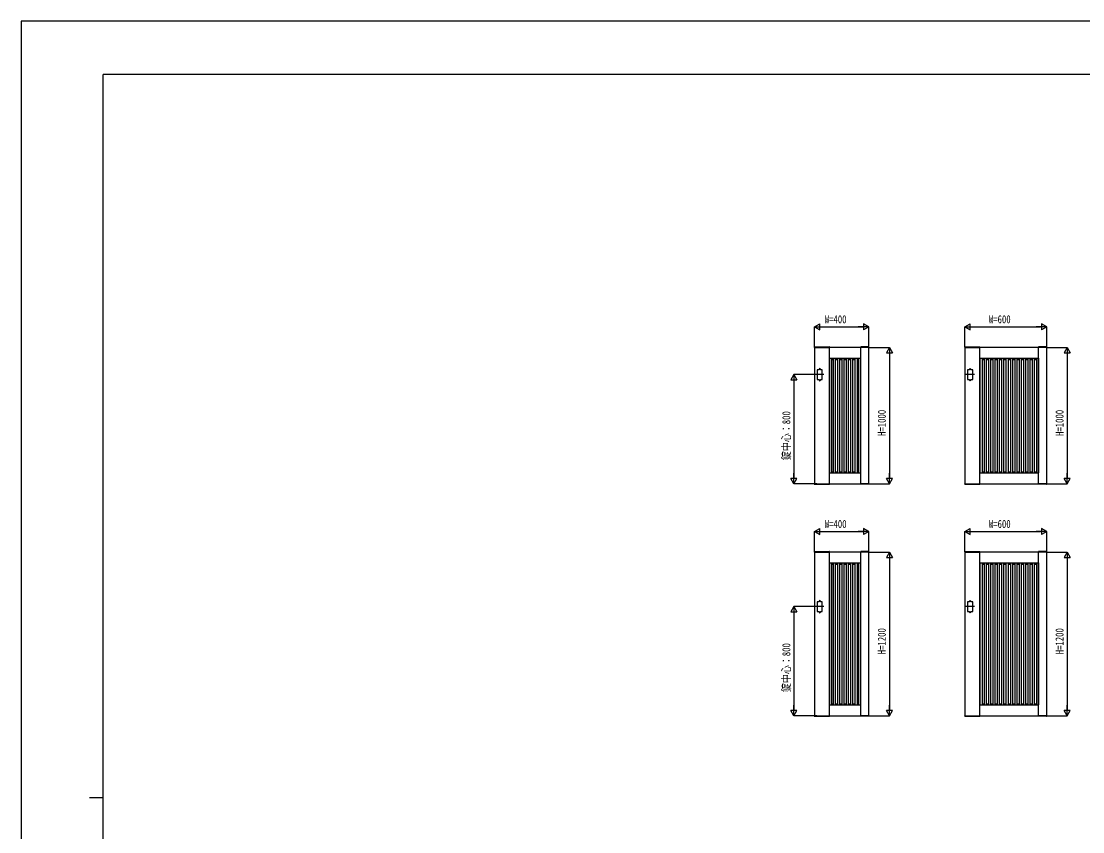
# Model space of a CAD drawing. Units: millimetres, scale not verified. Extents: x -8410 to 8410, y -5940 to 5940.
# Drawn here: x -8410 to -629, y 0 to 5940 of the extents above; entities that cross this region are included whole.
import ezdxf
from ezdxf.enums import TextEntityAlignment as Align

# ---------------------------------------------------------------- set-up
doc = ezdxf.new("R2010")
doc.units = ezdxf.units.MM
doc.header["$LTSCALE"] = 30
for name, color, linetype in [('0-2_YKK_11', 7, 'Continuous'), ('0-3_YKK_A1', 4, 'Continuous'), ('0-4_YKK_D', 6, 'Continuous'), ('0-5_YKK_ZWAK', 7, 'Continuous')]:
    doc.layers.add(name, color=color, linetype=linetype)
doc.styles.add('ＭＳ ゴシック', font='')
doc.styles.get('ＭＳ ゴシック').set_extended_font_data('MS Gothic')

msp = doc.modelspace()

# ---------------------------------------------------------------- linework, layer by layer
at = {"layer": '0-2_YKK_11'}
for p, q in [((-2486.16, 2550), (-2486.16, 3550)), ((-2256.16, 2550), (-2256.16, 3550)), ((-1383.2, 2550), (-1383.2, 3550)), ((-953.2, 2550), (-953.2, 3550)), ((-2486.16, 3470), (-2256.16, 3470)), ((-1383.2, 3470), (-953.2, 3470)), ((-2486.16, 2630), (-2256.16, 2630)), ((-1383.2, 2630), (-953.2, 2630)), ((-2486.16, 850), (-2486.16, 2050)), ((-2256.16, 850), (-2256.16, 2050)), ((-1383.2, 850), (-1383.2, 2050)), ((-953.2, 850), (-953.2, 2050)), ((-2486.16, 1970), (-2256.16, 1970)), ((-1383.2, 1970), (-953.2, 1970)), ((-2486.16, 930), (-2256.16, 930)), ((-1383.2, 930), (-953.2, 930))]:
    msp.add_line(p, q, dxfattribs=at)
for points in [[(-2596.16, 3550), (-2596.16, 2550), (-2196.16, 2550), (-2196.16, 3550)], [(-1493.2, 3550), (-1493.2, 2550), (-893.2, 2550), (-893.2, 3550)], [(-2596.16, 2050), (-2596.16, 850), (-2196.16, 850), (-2196.16, 2050)], [(-1493.2, 2050), (-1493.2, 850), (-893.2, 850), (-893.2, 2050)]]:
    msp.add_lwpolyline(points, close=True, dxfattribs=at)
at = {"layer": '0-3_YKK_A1'}
for p, q in [((-2596.53, 3552.55), (-2596.66, 3550)), ((-2596.66, 3550), (-2485.66, 3550)), ((-2595.53, 3553.5), (-2486.79, 3553.5)), ((-2485.8, 3552.55), (-2485.66, 3550)), ((-2256.53, 3552.55), (-2256.66, 3550)), ((-2195.66, 3550), (-2256.66, 3550)), ((-2196.79, 3553.5), (-2255.53, 3553.5)), ((-2195.8, 3552.55), (-2195.66, 3550)), ((-1493.57, 3552.55), (-1493.7, 3550)), ((-1493.7, 3550), (-1382.7, 3550)), ((-1492.57, 3553.5), (-1383.83, 3553.5)), ((-1382.83, 3552.55), (-1382.7, 3550)), ((-953.57, 3552.55), (-953.7, 3550)), ((-892.7, 3550), (-953.7, 3550)), ((-893.83, 3553.5), (-952.57, 3553.5)), ((-892.83, 3552.55), (-892.7, 3550)), ((-2486.16, 3460.9), (-2485.36, 3460.9)), ((-2485.36, 3470), (-2485.36, 2630)), ((-2470.36, 3470), (-2470.36, 2630)), ((-2470.36, 3460.9), (-2458.66, 3460.9)), ((-2458.66, 3470), (-2458.66, 2630)), ((-2443.66, 3470), (-2443.66, 2630)), ((-2443.66, 3460.9), (-2426.66, 3460.9)), ((-2426.66, 3470), (-2426.66, 2630)), ((-2411.66, 3470), (-2411.66, 2630)), ((-2411.66, 3460.9), (-2394.66, 3460.9)), ((-2394.66, 3470), (-2394.66, 2630)), ((-2379.66, 3470), (-2379.66, 2630)), ((-2379.66, 3460.9), (-2362.66, 3460.9)), ((-2362.66, 3470), (-2362.66, 2630)), ((-2347.66, 3470), (-2347.66, 2630)), ((-2347.66, 3460.9), (-2330.66, 3460.9)), ((-2330.66, 3470), (-2330.66, 2630)), ((-2315.66, 3470), (-2315.66, 2630)), ((-2315.66, 3460.9), (-2298.66, 3460.9)), ((-2298.66, 3470), (-2298.66, 2630)), ((-2283.66, 3470), (-2283.66, 2630)), ((-2283.66, 3460.9), (-2271.96, 3460.9)), ((-2271.96, 3470), (-2271.96, 2630)), ((-2256.96, 3470), (-2256.96, 2630)), ((-2256.96, 3460.9), (-2256.16, 3460.9)), ((-1383.2, 3460.9), (-1382.4, 3460.9)), ((-1382.4, 3470), (-1382.4, 2630)), ((-1367.4, 3470), (-1367.4, 2630)), ((-1367.4, 3460.9), (-1351.7, 3460.9)), ((-1351.7, 3470), (-1351.7, 2630)), ((-1336.7, 3470), (-1336.7, 2630)), ((-1336.7, 3460.9), (-1319.7, 3460.9)), ((-1319.7, 3470), (-1319.7, 2630)), ((-1304.7, 3470), (-1304.7, 2630)), ((-1304.7, 3460.9), (-1287.7, 3460.9)), ((-1287.7, 3470), (-1287.7, 2630)), ((-1272.7, 3470), (-1272.7, 2630)), ((-1272.7, 3460.9), (-1255.7, 3460.9)), ((-1255.7, 3470), (-1255.7, 2630)), ((-1240.7, 3470), (-1240.7, 2630)), ((-1240.7, 3460.9), (-1223.7, 3460.9)), ((-1223.7, 3470), (-1223.7, 2630)), ((-1208.7, 3470), (-1208.7, 2630)), ((-1208.7, 3460.9), (-1191.7, 3460.9)), ((-1191.7, 3470), (-1191.7, 2630)), ((-1176.7, 3470), (-1176.7, 2630)), ((-1176.7, 3460.9), (-1159.7, 3460.9)), ((-1159.7, 3470), (-1159.7, 2630)), ((-1144.7, 3470), (-1144.7, 2630)), ((-1144.7, 3460.9), (-1127.7, 3460.9)), ((-1127.7, 3470), (-1127.7, 2630)), ((-1112.7, 3470), (-1112.7, 2630)), ((-1112.7, 3460.9), (-1095.7, 3460.9)), ((-1095.7, 3470), (-1095.7, 2630)), ((-1080.7, 3470), (-1080.7, 2630)), ((-1080.7, 3460.9), (-1063.7, 3460.9)), ((-1063.7, 3470), (-1063.7, 2630)), ((-1048.7, 3470), (-1048.7, 2630)), ((-1048.7, 3460.9), (-1031.7, 3460.9)), ((-1031.7, 3470), (-1031.7, 2630)), ((-1016.7, 3470), (-1016.7, 2630)), ((-1016.7, 3460.9), (-999.7, 3460.9)), ((-999.7, 3470), (-999.7, 2630)), ((-984.7, 3470), (-984.7, 2630)), ((-984.7, 3460.9), (-969, 3460.9)), ((-969, 3470), (-969, 2630)), ((-954, 3470), (-954, 2630)), ((-954, 3460.9), (-953.2, 3460.9)), ((-2525.66, 3350), (-2588.66, 3350)), ((-2562.16, 3385), (-2562.16, 3390)), ((-2552.16, 3385), (-2552.16, 3390)), ((-1422.7, 3350), (-1485.7, 3350)), ((-1459.2, 3385), (-1459.2, 3390)), ((-1449.2, 3385), (-1449.2, 3390)), ((-2562.16, 3315), (-2562.16, 3310)), ((-2552.16, 3315), (-2552.16, 3310)), ((-1459.2, 3315), (-1459.2, 3310)), ((-1449.2, 3315), (-1449.2, 3310)), ((-2486.16, 2638.5), (-2485.36, 2638.5)), ((-2470.36, 2638.5), (-2458.66, 2638.5)), ((-2443.66, 2638.5), (-2426.66, 2638.5)), ((-2411.66, 2638.5), (-2394.66, 2638.5)), ((-2379.66, 2638.5), (-2362.66, 2638.5)), ((-2347.66, 2638.5), (-2330.66, 2638.5)), ((-2315.66, 2638.5), (-2298.66, 2638.5)), ((-2283.66, 2638.5), (-2271.96, 2638.5)), ((-2256.96, 2638.5), (-2256.16, 2638.5)), ((-1383.2, 2638.5), (-1382.4, 2638.5)), ((-1367.4, 2638.5), (-1351.7, 2638.5)), ((-1336.7, 2638.5), (-1319.7, 2638.5)), ((-1304.7, 2638.5), (-1287.7, 2638.5)), ((-1272.7, 2638.5), (-1255.7, 2638.5)), ((-1240.7, 2638.5), (-1223.7, 2638.5)), ((-1208.7, 2638.5), (-1191.7, 2638.5)), ((-1176.7, 2638.5), (-1159.7, 2638.5)), ((-1144.7, 2638.5), (-1127.7, 2638.5)), ((-1112.7, 2638.5), (-1095.7, 2638.5)), ((-1080.7, 2638.5), (-1063.7, 2638.5)), ((-1048.7, 2638.5), (-1031.7, 2638.5)), ((-1016.7, 2638.5), (-999.7, 2638.5)), ((-984.7, 2638.5), (-969, 2638.5)), ((-954, 2638.5), (-953.2, 2638.5)), ((-2596.66, 2550), (-2485.66, 2550)), ((-2596.53, 2547.45), (-2596.66, 2550)), ((-2595.53, 2546.5), (-2486.79, 2546.5)), ((-2485.8, 2547.45), (-2485.66, 2550)), ((-2195.66, 2550), (-2256.66, 2550)), ((-2256.53, 2547.45), (-2256.66, 2550)), ((-2196.79, 2546.5), (-2255.53, 2546.5)), ((-2195.8, 2547.45), (-2195.66, 2550)), ((-1493.7, 2550), (-1382.7, 2550)), ((-1493.57, 2547.45), (-1493.7, 2550)), ((-1492.57, 2546.5), (-1383.83, 2546.5)), ((-1382.83, 2547.45), (-1382.7, 2550)), ((-892.7, 2550), (-953.7, 2550)), ((-953.57, 2547.45), (-953.7, 2550)), ((-893.83, 2546.5), (-952.57, 2546.5)), ((-892.83, 2547.45), (-892.7, 2550)), ((-2596.53, 2052.55), (-2596.66, 2050)), ((-2596.66, 2050), (-2485.66, 2050)), ((-2595.53, 2053.5), (-2486.79, 2053.5)), ((-2485.8, 2052.55), (-2485.66, 2050)), ((-2256.53, 2052.55), (-2256.66, 2050)), ((-2195.66, 2050), (-2256.66, 2050)), ((-2196.79, 2053.5), (-2255.53, 2053.5)), ((-2195.8, 2052.55), (-2195.66, 2050)), ((-1493.57, 2052.55), (-1493.7, 2050)), ((-1493.7, 2050), (-1382.7, 2050)), ((-1492.57, 2053.5), (-1383.83, 2053.5)), ((-1382.83, 2052.55), (-1382.7, 2050)), ((-953.57, 2052.55), (-953.7, 2050)), ((-892.7, 2050), (-953.7, 2050)), ((-893.83, 2053.5), (-952.57, 2053.5)), ((-892.83, 2052.55), (-892.7, 2050)), ((-2486.16, 1960.9), (-2485.36, 1960.9)), ((-2485.36, 1970), (-2485.36, 930)), ((-2470.36, 1970), (-2470.36, 930)), ((-2470.36, 1960.9), (-2458.66, 1960.9)), ((-2458.66, 1970), (-2458.66, 930)), ((-2443.66, 1970), (-2443.66, 930)), ((-2443.66, 1960.9), (-2426.66, 1960.9)), ((-2426.66, 1970), (-2426.66, 930)), ((-2411.66, 1970), (-2411.66, 930)), ((-2411.66, 1960.9), (-2394.66, 1960.9)), ((-2394.66, 1970), (-2394.66, 930)), ((-2379.66, 1970), (-2379.66, 930)), ((-2379.66, 1960.9), (-2362.66, 1960.9)), ((-2362.66, 1970), (-2362.66, 930)), ((-2347.66, 1970), (-2347.66, 930)), ((-2347.66, 1960.9), (-2330.66, 1960.9)), ((-2330.66, 1970), (-2330.66, 930)), ((-2315.66, 1970), (-2315.66, 930)), ((-2315.66, 1960.9), (-2298.66, 1960.9)), ((-2298.66, 1970), (-2298.66, 930)), ((-2283.66, 1970), (-2283.66, 930)), ((-2283.66, 1960.9), (-2271.96, 1960.9)), ((-2271.96, 1970), (-2271.96, 930)), ((-2256.96, 1970), (-2256.96, 930)), ((-2256.96, 1960.9), (-2256.16, 1960.9)), ((-1383.2, 1960.9), (-1382.4, 1960.9)), ((-1382.4, 1970), (-1382.4, 930)), ((-1367.4, 1970), (-1367.4, 930)), ((-1367.4, 1960.9), (-1351.7, 1960.9)), ((-1351.7, 1970), (-1351.7, 930)), ((-1336.7, 1970), (-1336.7, 930)), ((-1336.7, 1960.9), (-1319.7, 1960.9)), ((-1319.7, 1970), (-1319.7, 930)), ((-1304.7, 1970), (-1304.7, 930)), ((-1304.7, 1960.9), (-1287.7, 1960.9)), ((-1287.7, 1970), (-1287.7, 930)), ((-1272.7, 1970), (-1272.7, 930)), ((-1272.7, 1960.9), (-1255.7, 1960.9)), ((-1255.7, 1970), (-1255.7, 930)), ((-1240.7, 1970), (-1240.7, 930)), ((-1240.7, 1960.9), (-1223.7, 1960.9)), ((-1223.7, 1970), (-1223.7, 930)), ((-1208.7, 1970), (-1208.7, 930)), ((-1208.7, 1960.9), (-1191.7, 1960.9)), ((-1191.7, 1970), (-1191.7, 930)), ((-1176.7, 1970), (-1176.7, 930)), ((-1176.7, 1960.9), (-1159.7, 1960.9)), ((-1159.7, 1970), (-1159.7, 930)), ((-1144.7, 1970), (-1144.7, 930)), ((-1144.7, 1960.9), (-1127.7, 1960.9)), ((-1127.7, 1970), (-1127.7, 930)), ((-1112.7, 1970), (-1112.7, 930)), ((-1112.7, 1960.9), (-1095.7, 1960.9)), ((-1095.7, 1970), (-1095.7, 930)), ((-1080.7, 1970), (-1080.7, 930)), ((-1080.7, 1960.9), (-1063.7, 1960.9)), ((-1063.7, 1970), (-1063.7, 930)), ((-1048.7, 1970), (-1048.7, 930)), ((-1048.7, 1960.9), (-1031.7, 1960.9)), ((-1031.7, 1970), (-1031.7, 930)), ((-1016.7, 1970), (-1016.7, 930)), ((-1016.7, 1960.9), (-999.7, 1960.9)), ((-999.7, 1970), (-999.7, 930)), ((-984.7, 1970), (-984.7, 930)), ((-984.7, 1960.9), (-969, 1960.9)), ((-969, 1970), (-969, 930)), ((-954, 1970), (-954, 930)), ((-954, 1960.9), (-953.2, 1960.9)), ((-2525.66, 1650), (-2588.66, 1650)), ((-2562.16, 1685), (-2562.16, 1690)), ((-2552.16, 1685), (-2552.16, 1690)), ((-1422.7, 1650), (-1485.7, 1650)), ((-1459.2, 1685), (-1459.2, 1690)), ((-1449.2, 1685), (-1449.2, 1690)), ((-2562.16, 1615), (-2562.16, 1610)), ((-2552.16, 1615), (-2552.16, 1610)), ((-1459.2, 1615), (-1459.2, 1610)), ((-1449.2, 1615), (-1449.2, 1610)), ((-2486.16, 938.5), (-2485.36, 938.5)), ((-2470.36, 938.5), (-2458.66, 938.5)), ((-2443.66, 938.5), (-2426.66, 938.5)), ((-2411.66, 938.5), (-2394.66, 938.5)), ((-2379.66, 938.5), (-2362.66, 938.5)), ((-2347.66, 938.5), (-2330.66, 938.5)), ((-2315.66, 938.5), (-2298.66, 938.5)), ((-2283.66, 938.5), (-2271.96, 938.5)), ((-2256.96, 938.5), (-2256.16, 938.5)), ((-1383.2, 938.5), (-1382.4, 938.5)), ((-1367.4, 938.5), (-1351.7, 938.5)), ((-1336.7, 938.5), (-1319.7, 938.5)), ((-1304.7, 938.5), (-1287.7, 938.5)), ((-1272.7, 938.5), (-1255.7, 938.5)), ((-1240.7, 938.5), (-1223.7, 938.5)), ((-1208.7, 938.5), (-1191.7, 938.5)), ((-1176.7, 938.5), (-1159.7, 938.5)), ((-1144.7, 938.5), (-1127.7, 938.5)), ((-1112.7, 938.5), (-1095.7, 938.5)), ((-1080.7, 938.5), (-1063.7, 938.5)), ((-1048.7, 938.5), (-1031.7, 938.5)), ((-1016.7, 938.5), (-999.7, 938.5)), ((-984.7, 938.5), (-969, 938.5)), ((-954, 938.5), (-953.2, 938.5)), ((-2596.66, 850), (-2485.66, 850)), ((-2596.53, 847.45), (-2596.66, 850)), ((-2595.53, 846.5), (-2486.79, 846.5)), ((-2485.8, 847.45), (-2485.66, 850)), ((-2195.66, 850), (-2256.66, 850)), ((-2256.53, 847.45), (-2256.66, 850)), ((-2196.79, 846.5), (-2255.53, 846.5)), ((-2195.8, 847.45), (-2195.66, 850)), ((-1493.7, 850), (-1382.7, 850)), ((-1493.57, 847.45), (-1493.7, 850)), ((-1492.57, 846.5), (-1383.83, 846.5)), ((-1382.83, 847.45), (-1382.7, 850)), ((-892.7, 850), (-953.7, 850)), ((-953.57, 847.45), (-953.7, 850)), ((-893.83, 846.5), (-952.57, 846.5)), ((-892.83, 847.45), (-892.7, 850))]:
    msp.add_line(p, q, dxfattribs=at)
for points in [[(-2562.16, 3385), (-2576.16, 3385), (-2576.16, 3315), (-2562.16, 3315)], [(-2552.16, 3315), (-2538.16, 3315), (-2538.16, 3385), (-2552.16, 3385)], [(-1459.2, 3385), (-1473.2, 3385), (-1473.2, 3315), (-1459.2, 3315)], [(-1449.2, 3315), (-1435.2, 3315), (-1435.2, 3385), (-1449.2, 3385)], [(-2562.16, 1685), (-2576.16, 1685), (-2576.16, 1615), (-2562.16, 1615)], [(-2552.16, 1615), (-2538.16, 1615), (-2538.16, 1685), (-2552.16, 1685)], [(-1459.2, 1685), (-1473.2, 1685), (-1473.2, 1615), (-1459.2, 1615)], [(-1449.2, 1615), (-1435.2, 1615), (-1435.2, 1685), (-1449.2, 1685)]]:
    msp.add_lwpolyline(points, dxfattribs=at)
for centre, radius, start, end in [((-2595.53, 3552.5), 1, 90, 177), ((-2486.79, 3552.5), 1, 3, 90), ((-2255.53, 3552.5), 1, 90, 177), ((-2196.79, 3552.5), 1, 3, 90), ((-1492.57, 3552.5), 1, 90, 177), ((-1383.83, 3552.5), 1, 3, 90), ((-952.57, 3552.5), 1, 90, 177), ((-893.83, 3552.5), 1, 3, 90), ((-2557.16, 3390), 5, 0, 180), ((-1454.2, 3390), 5, 0, 180), ((-2557.16, 3310), 5, 180, 0), ((-1454.2, 3310), 5, 180, 0), ((-2595.53, 2547.5), 1, 183, 270), ((-2486.79, 2547.5), 1, 270, 357), ((-2255.53, 2547.5), 1, 183, 270), ((-2196.79, 2547.5), 1, 270, 357), ((-1492.57, 2547.5), 1, 183, 270), ((-1383.83, 2547.5), 1, 270, 357), ((-952.57, 2547.5), 1, 183, 270), ((-893.83, 2547.5), 1, 270, 357), ((-2595.53, 2052.5), 1, 90, 177), ((-2486.79, 2052.5), 1, 3, 90), ((-2255.53, 2052.5), 1, 90, 177), ((-2196.79, 2052.5), 1, 3, 90), ((-1492.57, 2052.5), 1, 90, 177), ((-1383.83, 2052.5), 1, 3, 90), ((-952.57, 2052.5), 1, 90, 177), ((-893.83, 2052.5), 1, 3, 90), ((-2557.16, 1690), 5, 0, 180), ((-1454.2, 1690), 5, 0, 180), ((-2557.16, 1610), 5, 180, 0), ((-1454.2, 1610), 5, 180, 0), ((-2595.53, 847.5), 1, 183, 270), ((-2486.79, 847.5), 1, 270, 357), ((-2255.53, 847.5), 1, 183, 270), ((-2196.79, 847.5), 1, 270, 357), ((-1492.57, 847.5), 1, 183, 270), ((-1383.83, 847.5), 1, 270, 357), ((-952.57, 847.5), 1, 183, 270), ((-893.83, 847.5), 1, 270, 357)]:
    msp.add_arc(centre, radius, start, end, dxfattribs=at)
at = {"layer": '0-4_YKK_D'}
for p, q in [((-2596.16, 3700), (-2557.19, 3722.5)), ((-2596.16, 3552), (-2596.16, 3701)), ((-2596.16, 3700), (-2557.19, 3677.5)), ((-2596.16, 3700), (-2518.22, 3700)), ((-2557.19, 3677.5), (-2557.19, 3722.5)), ((-2551.16, 3700), (-2241.16, 3700)), ((-2196.16, 3700), (-2274.1, 3700)), ((-2196.16, 3700), (-2235.13, 3722.5)), ((-2235.13, 3722.5), (-2235.13, 3677.5)), ((-2196.16, 3700), (-2235.13, 3677.5)), ((-2196.16, 3552), (-2196.16, 3701)), ((-1493.2, 3700), (-1454.23, 3722.5)), ((-1493.2, 3552), (-1493.2, 3701)), ((-1493.2, 3700), (-1454.23, 3677.5)), ((-1493.2, 3700), (-1415.26, 3700)), ((-1454.23, 3677.5), (-1454.23, 3722.5)), ((-1448.2, 3700), (-938.2, 3700)), ((-893.2, 3700), (-971.14, 3700)), ((-893.2, 3700), (-932.17, 3722.5)), ((-932.17, 3722.5), (-932.17, 3677.5)), ((-893.2, 3700), (-932.17, 3677.5)), ((-893.2, 3552), (-893.2, 3701)), ((-2194.16, 3550), (-2045.16, 3550)), ((-2046.16, 3550), (-2068.66, 3511.03)), ((-2068.66, 3511.03), (-2023.66, 3511.03)), ((-2046.16, 3550), (-2023.66, 3511.03)), ((-2046.16, 3550), (-2046.16, 3472.06)), ((-2046.16, 3505), (-2046.16, 2595)), ((-891.2, 3550), (-742.2, 3550)), ((-743.2, 3550), (-765.7, 3511.03)), ((-765.7, 3511.03), (-720.7, 3511.03)), ((-743.2, 3550), (-720.7, 3511.03)), ((-743.2, 3550), (-743.2, 3472.06)), ((-743.2, 3505), (-743.2, 2595)), ((-2746.16, 3350), (-2768.66, 3311.03)), ((-2578.16, 3350), (-2747.16, 3350)), ((-2746.16, 3350), (-2723.66, 3311.03)), ((-2746.16, 3350), (-2746.16, 3272.06)), ((-2768.66, 3311.03), (-2723.66, 3311.03)), ((-2746.16, 3305), (-2746.16, 2595)), ((-2746.16, 2550), (-2768.66, 2588.97)), ((-2723.66, 2588.97), (-2768.66, 2588.97)), ((-2746.16, 2550), (-2746.16, 2627.94)), ((-2746.16, 2550), (-2723.66, 2588.97)), ((-2046.16, 2550), (-2068.66, 2588.97)), ((-2023.66, 2588.97), (-2068.66, 2588.97)), ((-2046.16, 2550), (-2046.16, 2627.94)), ((-2046.16, 2550), (-2023.66, 2588.97)), ((-743.2, 2550), (-765.7, 2588.97)), ((-720.7, 2588.97), (-765.7, 2588.97)), ((-743.2, 2550), (-743.2, 2627.94)), ((-743.2, 2550), (-720.7, 2588.97)), ((-2578.16, 2550), (-2747.16, 2550)), ((-2194.16, 2550), (-2045.16, 2550)), ((-891.2, 2550), (-742.2, 2550)), ((-2596.16, 2200), (-2557.19, 2222.5)), ((-2596.16, 2052), (-2596.16, 2201)), ((-2596.16, 2200), (-2557.19, 2177.5)), ((-2596.16, 2200), (-2518.22, 2200)), ((-2557.19, 2177.5), (-2557.19, 2222.5)), ((-2551.16, 2200), (-2241.16, 2200)), ((-2196.16, 2200), (-2274.1, 2200)), ((-2196.16, 2200), (-2235.13, 2222.5)), ((-2235.13, 2222.5), (-2235.13, 2177.5)), ((-2196.16, 2200), (-2235.13, 2177.5)), ((-2196.16, 2052), (-2196.16, 2201)), ((-1493.2, 2200), (-1454.23, 2222.5)), ((-1493.2, 2052), (-1493.2, 2201)), ((-1493.2, 2200), (-1454.23, 2177.5)), ((-1493.2, 2200), (-1415.26, 2200)), ((-1454.23, 2177.5), (-1454.23, 2222.5)), ((-1448.2, 2200), (-938.2, 2200)), ((-893.2, 2200), (-971.14, 2200)), ((-893.2, 2200), (-932.17, 2222.5)), ((-932.17, 2222.5), (-932.17, 2177.5)), ((-893.2, 2200), (-932.17, 2177.5)), ((-893.2, 2052), (-893.2, 2201)), ((-2194.16, 2050), (-2045.16, 2050)), ((-2046.16, 2050), (-2068.66, 2011.03)), ((-2046.16, 2050), (-2023.66, 2011.03)), ((-2046.16, 2050), (-2046.16, 1972.06)), ((-891.2, 2050), (-742.2, 2050)), ((-743.2, 2050), (-765.7, 2011.03)), ((-743.2, 2050), (-720.7, 2011.03)), ((-743.2, 2050), (-743.2, 1972.06)), ((-2068.66, 2011.03), (-2023.66, 2011.03)), ((-2046.16, 2005), (-2046.16, 895)), ((-765.7, 2011.03), (-720.7, 2011.03)), ((-743.2, 2005), (-743.2, 895)), ((-2746.16, 1650), (-2768.66, 1611.03)), ((-2578.16, 1650), (-2747.16, 1650)), ((-2746.16, 1650), (-2723.66, 1611.03)), ((-2746.16, 1650), (-2746.16, 1572.06)), ((-2768.66, 1611.03), (-2723.66, 1611.03)), ((-2746.16, 1605), (-2746.16, 895)), ((-2746.16, 850), (-2768.66, 888.97)), ((-2723.66, 888.97), (-2768.66, 888.97)), ((-2746.16, 850), (-2746.16, 927.94)), ((-2746.16, 850), (-2723.66, 888.97)), ((-2046.16, 850), (-2068.66, 888.97)), ((-2023.66, 888.97), (-2068.66, 888.97)), ((-2046.16, 850), (-2046.16, 927.94)), ((-2046.16, 850), (-2023.66, 888.97)), ((-743.2, 850), (-765.7, 888.97)), ((-720.7, 888.97), (-765.7, 888.97)), ((-743.2, 850), (-743.2, 927.94)), ((-743.2, 850), (-720.7, 888.97)), ((-2578.16, 850), (-2747.16, 850)), ((-2194.16, 850), (-2045.16, 850)), ((-891.2, 850), (-742.2, 850))]:
    msp.add_line(p, q, dxfattribs=at)
at = {"layer": '0-5_YKK_ZWAK'}
for p, q in [((7790.04, 5550), (-7809.96, 5550)), ((-7809.96, -5050), (-7809.96, 5550)), ((-7909.96, 250), (-7809.96, 250))]:
    msp.add_line(p, q, dxfattribs=at)
msp.add_lwpolyline([(-8410, -5940), (8410, -5940), (8410, 5940), (-8410, 5940)], close=True, dxfattribs=at)

# ---------------------------------------------------------------- texts
at = {"layer": '0-4_YKK_D', "style": 'ＭＳ ゴシック', "width": 0.8}
for s, p in [('W=400', (-2519.89, 3709)), ('W=600', (-1316.93, 3709)), ('W=400', (-2519.89, 2209)), ('W=600', (-1316.93, 2209))]:
    msp.add_text(s, height=58.65, dxfattribs=at).set_placement(p, align=Align.BOTTOM_LEFT)
for s, p in [('錠中心：800', (-2755.16, 2723.87)), ('H=1000', (-2055.16, 2900.67)), ('H=1000', (-752.2, 2900.67)), ('H=1200', (-2055.16, 1300.67)), ('H=1200', (-752.2, 1300.67)), ('錠中心：800', (-2755.16, 1023.87))]:
    msp.add_text(s, height=58.65, rotation=90, dxfattribs=at).set_placement(p, align=Align.BOTTOM_LEFT)

doc.saveas('drawing.dxf')
